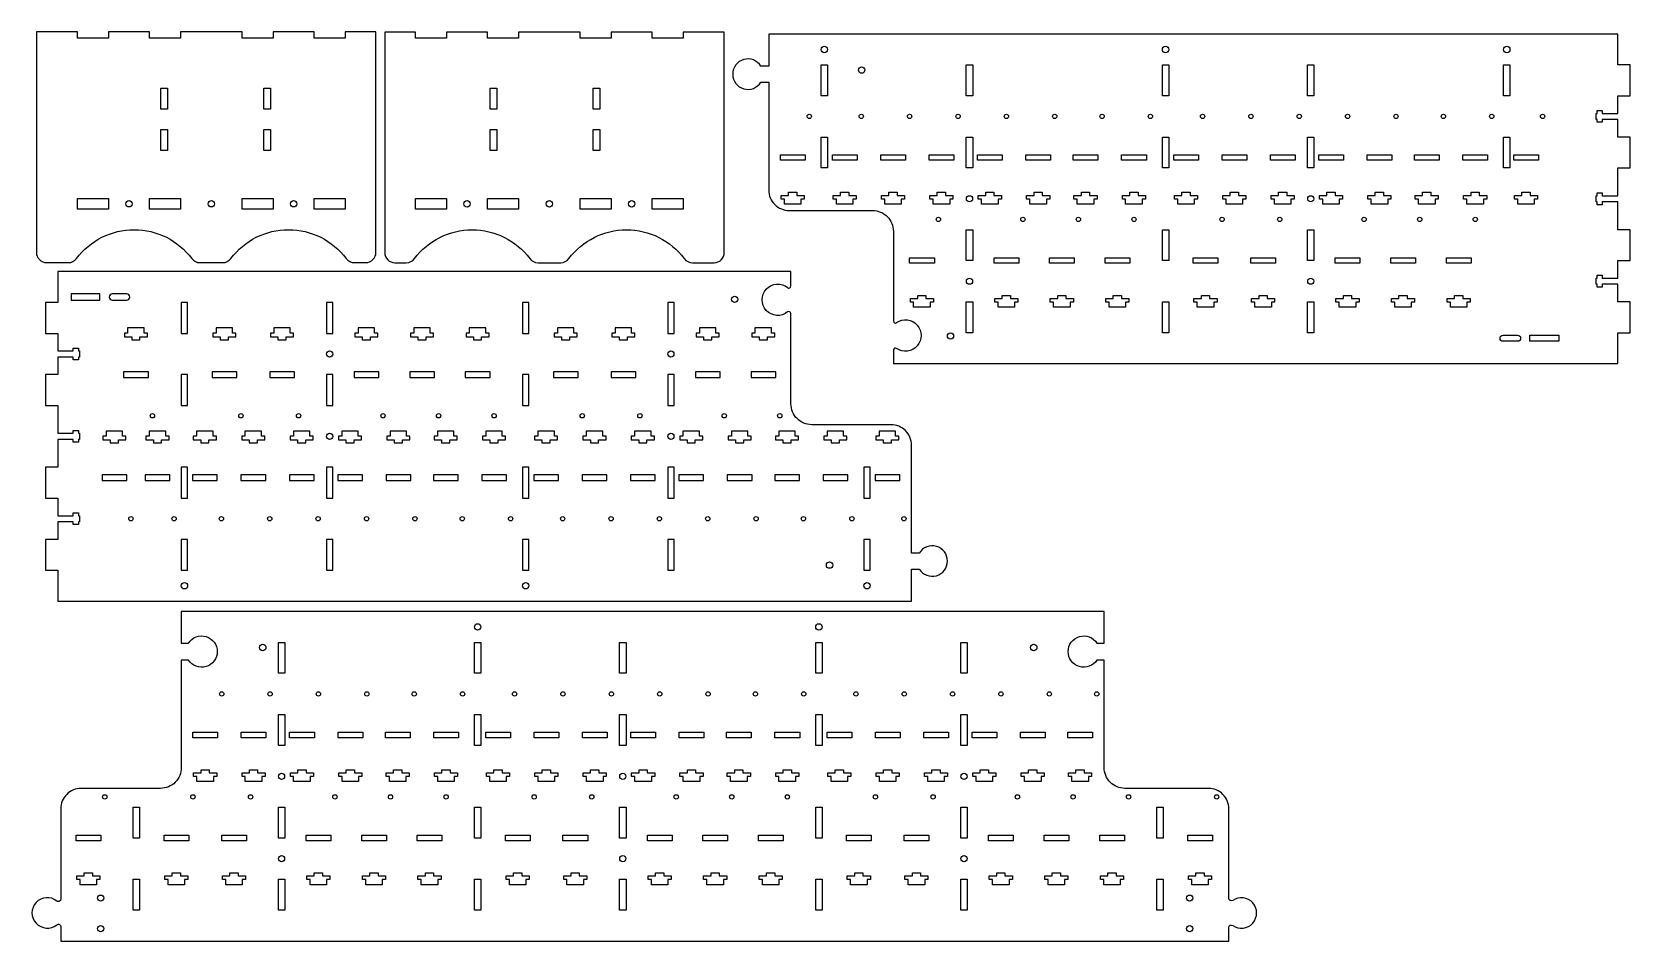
# Model space of a CAD drawing. Header units: millimetres. Extents: x 2 to 778, y 5 to 446.
import ezdxf

# ---------------------------------------------------------------- set-up
doc = ezdxf.new("R2010")
doc.units = ezdxf.units.MM
doc.layers.get('0').update_dxf_attribs({"linetype": 'CONTINUOUS'})

msp = doc.modelspace()

# ---------------------------------------------------------------- linework, layer by layer
for points in [[(59.15, 446.36), (39.15, 446.36), (39.15, 443.36), (24.15, 443.36), (24.15, 446.36), (4.15, 446.36), (4.15, 339.36, 0.414214), (9.15, 334.36), (19.65, 334.36, 0.236068), (23.65, 336.36, -0.5), (79.65, 336.36, 0.236068), (83.65, 334.36), (94.65, 334.36, 0.236068), (98.65, 336.36, -0.5), (154.65, 336.36, 0.236068), (158.65, 334.36), (164.15, 334.36, 0.414214), (169.15, 339.36), (169.15, 446.36), (154.15, 446.36), (154.15, 443.36), (139.15, 443.36), (139.15, 446.36), (119.15, 446.36), (119.15, 443.36), (104.15, 443.36), (104.15, 446.36), (74.15, 446.36), (74.15, 443.36), (59.15, 443.36)], [(303.38, 446.32), (283.38, 446.32), (283.38, 443.32), (268.38, 443.32), (268.38, 446.32), (238.38, 446.32), (238.38, 443.32), (223.38, 443.32), (223.38, 446.32), (203.38, 446.32), (203.38, 443.32), (188.38, 443.32), (188.38, 446.32), (173.38, 446.32), (173.38, 339.32, 0.414214), (178.38, 334.32), (183.88, 334.32, 0.236068), (187.88, 336.32, -0.5), (243.88, 336.32, 0.236068), (247.88, 334.32), (258.88, 334.32, 0.236068), (262.88, 336.32, -0.5), (318.88, 336.32, 0.236068), (322.88, 334.32), (333.38, 334.32, 0.414214), (338.38, 339.32), (338.38, 446.32), (318.38, 446.32), (318.38, 443.32), (303.38, 443.32)], [(359.98, 429.78), (356.17, 429.78, 3.509969), (356.17, 421.98), (359.98, 421.98), (359.98, 369.57, 0.414214), (369.88, 359.67), (410.43, 359.67, -0.414214), (420.53, 349.57), (420.53, 306.05, 0.605228), (422.1, 305.23, -1.910147), (422.1, 292.74, 0.605228), (420.53, 291.92), (420.53, 285.36), (772.43, 285.36), (772.43, 300.36), (778.43, 300.36), (778.43, 315.36), (772.43, 315.36), (772.43, 323.86), (764.93, 323.86), (764.93, 322.51), (762.43, 322.51), (762.43, 323.86), (761.93, 323.86), (761.93, 325.36), (761.93, 326.86), (762.43, 326.86), (762.43, 328.21), (764.93, 328.21), (764.93, 326.86), (772.43, 326.86), (772.43, 335.36), (778.43, 335.36), (778.43, 350.36), (772.43, 350.36), (772.43, 363.86), (764.93, 363.86), (764.93, 362.51), (762.43, 362.51), (762.43, 363.86), (761.93, 363.86), (761.93, 365.36), (761.93, 366.86), (762.43, 366.86), (762.43, 368.21), (764.93, 368.21), (764.93, 366.86), (772.43, 366.86), (772.43, 380.36), (778.43, 380.36), (778.43, 395.36), (772.43, 395.36), (772.43, 403.86), (764.93, 403.86), (764.93, 402.51), (762.43, 402.51), (762.43, 403.86), (761.93, 403.86), (761.93, 405.36), (761.93, 406.86), (762.43, 406.86), (762.43, 408.21), (764.93, 408.21), (764.93, 406.86), (772.43, 406.86), (772.43, 415.36), (778.43, 415.36), (778.43, 430.36), (772.43, 430.36), (772.43, 445.36), (359.98, 445.36)], [(370.75, 323.03), (370.75, 330), (14.55, 330), (14.55, 315), (8.55, 315), (8.55, 300), (14.55, 300), (14.55, 291.5), (22.05, 291.5), (22.05, 292.85), (24.55, 292.85), (24.55, 291.5), (25.05, 291.5), (25.05, 290), (25.05, 288.5), (24.55, 288.5), (24.55, 287.15), (22.05, 287.15), (22.05, 288.5), (14.55, 288.5), (14.55, 280), (8.55, 280), (8.55, 265), (14.55, 265), (14.55, 251.5), (22.05, 251.5), (22.05, 252.85), (24.55, 252.85), (24.55, 251.5), (25.05, 251.5), (25.05, 250), (25.05, 248.5), (24.55, 248.5), (24.55, 247.15), (22.05, 247.15), (22.05, 248.5), (14.55, 248.5), (14.55, 235), (8.55, 235), (8.55, 220), (14.55, 220), (14.55, 211.5), (22.05, 211.5), (22.05, 212.85), (24.55, 212.85), (24.55, 211.5), (25.05, 211.5), (25.05, 210), (25.05, 208.5), (24.55, 208.5), (24.55, 207.15), (22.05, 207.15), (22.05, 208.5), (14.55, 208.5), (14.55, 200), (8.55, 200), (8.55, 185), (14.55, 185), (14.55, 170), (429.3, 170), (429.3, 185.58), (433.11, 185.58, 3.509969), (433.11, 193.38), (429.3, 193.38), (429.3, 245.79, 0.414214), (419.4, 255.69), (380.85, 255.69, -0.414214), (370.75, 265.79), (370.75, 309.64, 0.630318), (369.12, 310.42, -2.09165), (369.12, 322.25, 0.630318)], [(41.05, 316.17), (48.05, 316.17, 1), (48.05, 319.17), (41.05, 319.17, 1)], [(723.77, 296.19), (716.77, 296.19, -1), (716.77, 299.19), (723.77, 299.19, -1)], [(74.55, 149.62), (78.05, 149.62, -3.414444), (78.05, 141.42), (74.55, 141.42), (74.55, 89.21, -0.414214), (64.45, 79.11), (25.9, 79.11, 0.414214), (16, 69.21), (16, 25.36, -0.630318), (14.05, 24.42, 2.09165), (14.05, 12.91, -0.630318), (16, 11.97), (16, 5), (583.5, 5), (583.5, 11.56, -0.605228), (585.38, 12.54, 1.910147), (585.38, 24.71, -0.605229), (583.5, 25.69), (583.5, 69.21, 0.414214), (573.6, 79.11), (533.05, 79.11, -0.414214), (522.95, 89.21), (522.95, 141.42), (519.45, 141.42, -3.414444), (519.45, 149.62), (522.95, 149.62), (522.95, 165), (74.55, 165)]]:
    msp.add_lwpolyline(points, format="xyb", close=True)
for points in [[(388.51, 430.36), (388.51, 415.36), (385.41, 415.36), (385.41, 430.36)], [(459.06, 415.36), (455.96, 415.36), (455.96, 430.36), (459.06, 430.36)], [(554.31, 430.36), (554.31, 415.36), (551.21, 415.36), (551.21, 430.36)], [(624.86, 415.36), (621.76, 415.36), (621.76, 430.36), (624.86, 430.36)], [(720.11, 430.36), (720.11, 415.36), (717.01, 415.36), (717.01, 430.36)], [(67.85, 408.84), (64.65, 408.84), (64.65, 419.04), (67.85, 419.04)], [(117.85, 408.84), (114.65, 408.84), (114.65, 419.04), (117.85, 419.04)], [(227.88, 408.81), (224.68, 408.81), (224.68, 419.01), (227.88, 419.01)], [(277.88, 408.81), (274.68, 408.81), (274.68, 419.01), (277.88, 419.01)], [(64.65, 399.04), (67.85, 399.04), (67.85, 388.84), (64.65, 388.84)], [(117.85, 388.84), (114.65, 388.84), (114.65, 399.04), (117.85, 399.04)], [(227.88, 388.81), (224.68, 388.81), (224.68, 399.01), (227.88, 399.01)], [(274.68, 399.01), (277.88, 399.01), (277.88, 388.81), (274.68, 388.81)], [(385.41, 395.36), (388.51, 395.36), (388.51, 380.36), (385.41, 380.36)], [(455.96, 380.36), (455.96, 395.36), (459.06, 395.36), (459.06, 380.36)], [(551.21, 395.36), (554.31, 395.36), (554.31, 380.36), (551.21, 380.36)], [(621.76, 380.36), (621.76, 395.36), (624.86, 395.36), (624.86, 380.36)], [(717.01, 395.36), (720.11, 395.36), (720.11, 380.36), (717.01, 380.36)], [(365.63, 384.06), (365.63, 386.76), (377.63, 386.76), (377.63, 384.06)], [(402.93, 384.06), (390.93, 384.06), (390.93, 386.76), (402.93, 386.76)], [(426.43, 386.76), (426.43, 384.06), (414.43, 384.06), (414.43, 386.76)], [(449.93, 384.06), (437.93, 384.06), (437.93, 386.76), (449.93, 386.76)], [(473.43, 384.06), (461.43, 384.06), (461.43, 386.76), (473.43, 386.76)], [(484.93, 386.76), (496.93, 386.76), (496.93, 384.06), (484.93, 384.06)], [(519.93, 384.06), (507.93, 384.06), (507.93, 386.76), (519.93, 386.76)], [(531.43, 384.06), (531.43, 386.76), (543.43, 386.76), (543.43, 384.06)], [(568.73, 384.06), (556.73, 384.06), (556.73, 386.76), (568.73, 386.76)], [(592.23, 386.76), (592.23, 384.06), (580.23, 384.06), (580.23, 386.76)], [(615.73, 384.06), (603.73, 384.06), (603.73, 386.76), (615.73, 386.76)], [(639.23, 384.06), (627.23, 384.06), (627.23, 386.76), (639.23, 386.76)], [(650.73, 386.76), (662.73, 386.76), (662.73, 384.06), (650.73, 384.06)], [(685.73, 384.06), (673.73, 384.06), (673.73, 386.76), (685.73, 386.76)], [(697.23, 384.06), (697.23, 386.76), (709.23, 386.76), (709.23, 384.06)], [(733.93, 384.06), (721.93, 384.06), (721.93, 386.76), (733.93, 386.76)], [(39.15, 365.56), (39.15, 360.36), (24.15, 360.36), (24.15, 365.56)], [(74.15, 365.56), (74.15, 360.36), (59.15, 360.36), (59.15, 365.56)], [(119.15, 365.56), (119.15, 360.36), (104.15, 360.36), (104.15, 365.56)], [(139.15, 360.36), (139.15, 365.56), (154.15, 365.56), (154.15, 360.36)], [(203.38, 365.52), (203.38, 360.32), (188.38, 360.32), (188.38, 365.52)], [(223.38, 360.32), (223.38, 365.52), (238.38, 365.52), (238.38, 360.32)], [(268.38, 360.32), (268.38, 365.52), (283.38, 365.52), (283.38, 360.32)], [(303.38, 360.32), (303.38, 365.52), (318.38, 365.52), (318.38, 360.32)], [(375.58, 362.74), (367.58, 362.74), (367.58, 365.24), (365.98, 365.24), (365.98, 367.04), (369.58, 367.04), (369.58, 368.54), (373.58, 368.54), (373.58, 367.04), (377.18, 367.04), (377.18, 365.24), (375.58, 365.24)], [(392.88, 362.74), (392.88, 365.24), (391.28, 365.24), (391.28, 367.04), (394.88, 367.04), (394.88, 368.54), (398.88, 368.54), (398.88, 367.04), (402.48, 367.04), (402.48, 365.24), (400.88, 365.24), (400.88, 362.74)], [(416.38, 362.74), (416.38, 365.24), (414.78, 365.24), (414.78, 367.04), (418.38, 367.04), (418.38, 368.54), (422.38, 368.54), (422.38, 367.04), (425.98, 367.04), (425.98, 365.24), (424.38, 365.24), (424.38, 362.74)], [(447.88, 362.74), (439.88, 362.74), (439.88, 365.24), (438.28, 365.24), (438.28, 367.04), (441.88, 367.04), (441.88, 368.54), (445.88, 368.54), (445.88, 367.04), (449.48, 367.04), (449.48, 365.24), (447.88, 365.24)], [(463.38, 362.74), (463.38, 365.24), (461.78, 365.24), (461.78, 367.04), (465.38, 367.04), (465.38, 368.54), (469.38, 368.54), (469.38, 367.04), (472.98, 367.04), (472.98, 365.24), (471.38, 365.24), (471.38, 362.74)], [(486.88, 362.74), (486.88, 365.24), (485.28, 365.24), (485.28, 367.04), (488.88, 367.04), (488.88, 368.54), (492.88, 368.54), (492.88, 367.04), (496.48, 367.04), (496.48, 365.24), (494.88, 365.24), (494.88, 362.74)], [(508.28, 365.24), (508.28, 367.04), (511.88, 367.04), (511.88, 368.54), (515.88, 368.54), (515.88, 367.04), (519.48, 367.04), (519.48, 365.24), (517.88, 365.24), (517.88, 362.74), (509.88, 362.74), (509.88, 365.24)], [(541.38, 362.74), (533.38, 362.74), (533.38, 365.24), (531.78, 365.24), (531.78, 367.04), (535.38, 367.04), (535.38, 368.54), (539.38, 368.54), (539.38, 367.04), (542.98, 367.04), (542.98, 365.24), (541.38, 365.24)], [(558.68, 362.74), (558.68, 365.24), (557.08, 365.24), (557.08, 367.04), (560.68, 367.04), (560.68, 368.54), (564.68, 368.54), (564.68, 367.04), (568.28, 367.04), (568.28, 365.24), (566.68, 365.24), (566.68, 362.74)], [(582.18, 362.74), (582.18, 365.24), (580.58, 365.24), (580.58, 367.04), (584.18, 367.04), (584.18, 368.54), (588.18, 368.54), (588.18, 367.04), (591.78, 367.04), (591.78, 365.24), (590.18, 365.24), (590.18, 362.74)], [(613.68, 362.74), (605.68, 362.74), (605.68, 365.24), (604.08, 365.24), (604.08, 367.04), (607.68, 367.04), (607.68, 368.54), (611.68, 368.54), (611.68, 367.04), (615.28, 367.04), (615.28, 365.24), (613.68, 365.24)], [(629.18, 362.74), (629.18, 365.24), (627.58, 365.24), (627.58, 367.04), (631.18, 367.04), (631.18, 368.54), (635.18, 368.54), (635.18, 367.04), (638.78, 367.04), (638.78, 365.24), (637.18, 365.24), (637.18, 362.74)], [(652.68, 362.74), (652.68, 365.24), (651.08, 365.24), (651.08, 367.04), (654.68, 367.04), (654.68, 368.54), (658.68, 368.54), (658.68, 367.04), (662.28, 367.04), (662.28, 365.24), (660.68, 365.24), (660.68, 362.74)], [(674.08, 365.24), (674.08, 367.04), (677.68, 367.04), (677.68, 368.54), (681.68, 368.54), (681.68, 367.04), (685.28, 367.04), (685.28, 365.24), (683.68, 365.24), (683.68, 362.74), (675.68, 362.74), (675.68, 365.24)], [(707.18, 362.74), (699.18, 362.74), (699.18, 365.24), (697.58, 365.24), (697.58, 367.04), (701.18, 367.04), (701.18, 368.54), (705.18, 368.54), (705.18, 367.04), (708.78, 367.04), (708.78, 365.24), (707.18, 365.24)], [(731.88, 362.74), (723.88, 362.74), (723.88, 365.24), (722.28, 365.24), (722.28, 367.04), (725.88, 367.04), (725.88, 368.54), (729.88, 368.54), (729.88, 367.04), (733.48, 367.04), (733.48, 365.24), (731.88, 365.24)], [(459.06, 335.36), (455.96, 335.36), (455.96, 350.36), (459.06, 350.36)], [(551.21, 350.36), (554.31, 350.36), (554.31, 335.36), (551.21, 335.36)], [(624.86, 335.36), (621.76, 335.36), (621.76, 350.36), (624.86, 350.36)], [(428.43, 336.76), (440.43, 336.76), (440.43, 334.06), (428.43, 334.06)], [(481.43, 336.76), (481.43, 334.06), (469.43, 334.06), (469.43, 336.76)], [(496.43, 334.06), (496.43, 336.76), (508.43, 336.76), (508.43, 334.06)], [(535.43, 334.06), (523.43, 334.06), (523.43, 336.76), (535.43, 336.76)], [(566.23, 336.76), (578.23, 336.76), (578.23, 334.06), (566.23, 334.06)], [(594.23, 336.76), (606.23, 336.76), (606.23, 334.06), (594.23, 334.06)], [(647.23, 336.76), (647.23, 334.06), (635.23, 334.06), (635.23, 336.76)], [(662.23, 334.06), (662.23, 336.76), (674.23, 336.76), (674.23, 334.06)], [(701.23, 334.06), (689.23, 334.06), (689.23, 336.76), (701.23, 336.76)], [(21.05, 316.17), (35.05, 316.17), (35.05, 319.17), (21.05, 319.17)], [(438.37, 312.69), (430.37, 312.69), (430.37, 315.19), (428.77, 315.19), (428.77, 316.99), (432.37, 316.99), (432.37, 318.49), (436.37, 318.49), (436.37, 316.99), (439.97, 316.99), (439.97, 315.19), (438.37, 315.19)], [(479.37, 315.19), (479.37, 312.69), (471.37, 312.69), (471.37, 315.19), (469.77, 315.19), (469.77, 316.99), (473.37, 316.99), (473.37, 318.49), (477.37, 318.49), (477.37, 316.99), (480.97, 316.99), (480.97, 315.19)], [(506.37, 312.69), (498.37, 312.69), (498.37, 315.19), (496.77, 315.19), (496.77, 316.99), (500.37, 316.99), (500.37, 318.49), (504.37, 318.49), (504.37, 316.99), (507.97, 316.99), (507.97, 315.19), (506.37, 315.19)], [(523.77, 315.19), (523.77, 316.99), (527.37, 316.99), (527.37, 318.49), (531.37, 318.49), (531.37, 316.99), (534.97, 316.99), (534.97, 315.19), (533.37, 315.19), (533.37, 312.69), (525.37, 312.69), (525.37, 315.19)], [(574.17, 318.49), (574.17, 316.99), (577.77, 316.99), (577.77, 315.19), (576.17, 315.19), (576.17, 312.69), (568.17, 312.69), (568.17, 315.19), (566.57, 315.19), (566.57, 316.99), (570.17, 316.99), (570.17, 318.49)], [(604.17, 312.69), (596.17, 312.69), (596.17, 315.19), (594.57, 315.19), (594.57, 316.99), (598.17, 316.99), (598.17, 318.49), (602.17, 318.49), (602.17, 316.99), (605.77, 316.99), (605.77, 315.19), (604.17, 315.19)], [(645.17, 315.19), (645.17, 312.69), (637.17, 312.69), (637.17, 315.19), (635.57, 315.19), (635.57, 316.99), (639.17, 316.99), (639.17, 318.49), (643.17, 318.49), (643.17, 316.99), (646.77, 316.99), (646.77, 315.19)], [(672.17, 312.69), (664.17, 312.69), (664.17, 315.19), (662.57, 315.19), (662.57, 316.99), (666.17, 316.99), (666.17, 318.49), (670.17, 318.49), (670.17, 316.99), (673.77, 316.99), (673.77, 315.19), (672.17, 315.19)], [(689.57, 315.19), (689.57, 316.99), (693.17, 316.99), (693.17, 318.49), (697.17, 318.49), (697.17, 316.99), (700.77, 316.99), (700.77, 315.19), (699.17, 315.19), (699.17, 312.69), (691.17, 312.69), (691.17, 315.19)], [(74.53, 300), (77.63, 300), (77.63, 315), (74.53, 315)], [(145.08, 300), (148.18, 300), (148.18, 315), (145.08, 315)], [(240.33, 300), (243.43, 300), (243.43, 315), (240.33, 315)], [(313.98, 300), (313.98, 315), (310.88, 315), (310.88, 300)], [(459.06, 315.36), (459.06, 300.36), (455.96, 300.36), (455.96, 315.36)], [(551.21, 315.36), (554.31, 315.36), (554.31, 300.36), (551.21, 300.36)], [(624.86, 315.36), (624.86, 300.36), (621.76, 300.36), (621.76, 315.36)], [(46.89, 300.17), (46.89, 298.37), (50.49, 298.37), (50.49, 296.87), (54.49, 296.87), (54.49, 298.37), (58.09, 298.37), (58.09, 300.17), (56.49, 300.17), (56.49, 302.67), (48.49, 302.67), (48.49, 300.17)], [(99.49, 302.67), (91.49, 302.67), (91.49, 300.17), (89.89, 300.17), (89.89, 298.37), (93.49, 298.37), (93.49, 296.87), (97.49, 296.87), (97.49, 298.37), (101.09, 298.37), (101.09, 300.17), (99.49, 300.17)], [(117.89, 300.17), (117.89, 298.37), (121.49, 298.37), (121.49, 296.87), (125.49, 296.87), (125.49, 298.37), (129.09, 298.37), (129.09, 300.17), (127.49, 300.17), (127.49, 302.67), (119.49, 302.67), (119.49, 300.17)], [(168.49, 302.67), (160.49, 302.67), (160.49, 300.17), (158.89, 300.17), (158.89, 298.37), (162.49, 298.37), (162.49, 296.87), (166.49, 296.87), (166.49, 298.37), (170.09, 298.37), (170.09, 300.17), (168.49, 300.17)], [(195.49, 302.67), (187.49, 302.67), (187.49, 300.17), (185.89, 300.17), (185.89, 298.37), (189.49, 298.37), (189.49, 296.87), (193.49, 296.87), (193.49, 298.37), (197.09, 298.37), (197.09, 300.17), (195.49, 300.17)], [(222.49, 302.67), (214.49, 302.67), (214.49, 300.17), (212.89, 300.17), (212.89, 298.37), (216.49, 298.37), (216.49, 296.87), (220.49, 296.87), (220.49, 298.37), (224.09, 298.37), (224.09, 300.17), (222.49, 300.17)], [(263.29, 296.87), (263.29, 298.37), (266.89, 298.37), (266.89, 300.17), (265.29, 300.17), (265.29, 302.67), (257.29, 302.67), (257.29, 300.17), (255.69, 300.17), (255.69, 298.37), (259.29, 298.37), (259.29, 296.87)], [(293.29, 302.67), (285.29, 302.67), (285.29, 300.17), (283.69, 300.17), (283.69, 298.37), (287.29, 298.37), (287.29, 296.87), (291.29, 296.87), (291.29, 298.37), (294.89, 298.37), (294.89, 300.17), (293.29, 300.17)], [(334.29, 300.17), (334.29, 302.67), (326.29, 302.67), (326.29, 300.17), (324.69, 300.17), (324.69, 298.37), (328.29, 298.37), (328.29, 296.87), (332.29, 296.87), (332.29, 298.37), (335.89, 298.37), (335.89, 300.17)], [(361.29, 302.67), (353.29, 302.67), (353.29, 300.17), (351.69, 300.17), (351.69, 298.37), (355.29, 298.37), (355.29, 296.87), (359.29, 296.87), (359.29, 298.37), (362.89, 298.37), (362.89, 300.17), (361.29, 300.17)], [(729.77, 296.19), (729.77, 299.19), (743.77, 299.19), (743.77, 296.19)], [(46.55, 278.6), (58.55, 278.6), (58.55, 281.3), (46.55, 281.3)], [(74.53, 265), (77.63, 265), (77.63, 280), (74.53, 280)], [(101.55, 278.6), (101.55, 281.3), (89.55, 281.3), (89.55, 278.6)], [(117.55, 278.6), (129.55, 278.6), (129.55, 281.3), (117.55, 281.3)], [(148.18, 265), (148.18, 280), (145.08, 280), (145.08, 265)], [(158.55, 278.6), (170.55, 278.6), (170.55, 281.3), (158.55, 281.3)], [(185.55, 278.6), (197.55, 278.6), (197.55, 281.3), (185.55, 281.3)], [(212.55, 278.6), (224.55, 278.6), (224.55, 281.3), (212.55, 281.3)], [(240.33, 265), (243.43, 265), (243.43, 280), (240.33, 280)], [(255.35, 278.6), (267.35, 278.6), (267.35, 281.3), (255.35, 281.3)], [(283.35, 278.6), (295.35, 278.6), (295.35, 281.3), (283.35, 281.3)], [(313.98, 280), (310.88, 280), (310.88, 265), (313.98, 265)], [(336.35, 278.6), (336.35, 281.3), (324.35, 281.3), (324.35, 278.6)], [(351.35, 281.3), (351.35, 278.6), (363.35, 278.6), (363.35, 281.3)], [(36.4, 250.12), (36.4, 248.32), (40, 248.32), (40, 246.82), (44, 246.82), (44, 248.32), (47.6, 248.32), (47.6, 250.12), (46, 250.12), (46, 252.62), (38, 252.62), (38, 250.12)], [(57.4, 250.12), (57.4, 248.32), (61, 248.32), (61, 246.82), (65, 246.82), (65, 248.32), (68.6, 248.32), (68.6, 250.12), (67, 250.12), (67, 252.62), (59, 252.62), (59, 250.12)], [(80.4, 250.12), (80.4, 248.32), (84, 248.32), (84, 246.82), (88, 246.82), (88, 248.32), (91.6, 248.32), (91.6, 250.12), (90, 250.12), (90, 252.62), (82, 252.62), (82, 250.12)], [(103.9, 248.32), (107.5, 248.32), (107.5, 246.82), (111.5, 246.82), (111.5, 248.32), (115.1, 248.32), (115.1, 250.12), (113.5, 250.12), (113.5, 252.62), (105.5, 252.62), (105.5, 250.12), (103.9, 250.12)], [(127.4, 248.32), (131, 248.32), (131, 246.82), (135, 246.82), (135, 248.32), (138.6, 248.32), (138.6, 250.12), (137, 250.12), (137, 252.62), (129, 252.62), (129, 250.12), (127.4, 250.12)], [(150.9, 248.32), (154.5, 248.32), (154.5, 246.82), (158.5, 246.82), (158.5, 248.32), (162.1, 248.32), (162.1, 250.12), (160.5, 250.12), (160.5, 252.62), (152.5, 252.62), (152.5, 250.12), (150.9, 250.12)], [(174.4, 248.32), (178, 248.32), (178, 246.82), (182, 246.82), (182, 248.32), (185.6, 248.32), (185.6, 250.12), (184, 250.12), (184, 252.62), (176, 252.62), (176, 250.12), (174.4, 250.12)], [(207, 252.62), (199, 252.62), (199, 250.12), (197.4, 250.12), (197.4, 248.32), (201, 248.32), (201, 246.82), (205, 246.82), (205, 248.32), (208.6, 248.32), (208.6, 250.12), (207, 250.12)], [(230.5, 252.62), (222.5, 252.62), (222.5, 250.12), (220.9, 250.12), (220.9, 248.32), (224.5, 248.32), (224.5, 246.82), (228.5, 246.82), (228.5, 248.32), (232.1, 248.32), (232.1, 250.12), (230.5, 250.12)], [(247.8, 252.62), (247.8, 250.12), (246.2, 250.12), (246.2, 248.32), (249.8, 248.32), (249.8, 246.82), (253.8, 246.82), (253.8, 248.32), (257.4, 248.32), (257.4, 250.12), (255.8, 250.12), (255.8, 252.62)], [(271.3, 252.62), (271.3, 250.12), (269.7, 250.12), (269.7, 248.32), (273.3, 248.32), (273.3, 246.82), (277.3, 246.82), (277.3, 248.32), (280.9, 248.32), (280.9, 250.12), (279.3, 250.12), (279.3, 252.62)], [(302.8, 252.62), (294.8, 252.62), (294.8, 250.12), (293.2, 250.12), (293.2, 248.32), (296.8, 248.32), (296.8, 246.82), (300.8, 246.82), (300.8, 248.32), (304.4, 248.32), (304.4, 250.12), (302.8, 250.12)], [(318.3, 252.62), (318.3, 250.12), (316.7, 250.12), (316.7, 248.32), (320.3, 248.32), (320.3, 246.82), (324.3, 246.82), (324.3, 248.32), (327.9, 248.32), (327.9, 250.12), (326.3, 250.12), (326.3, 252.62)], [(341.8, 252.62), (341.8, 250.12), (340.2, 250.12), (340.2, 248.32), (343.8, 248.32), (343.8, 246.82), (347.8, 246.82), (347.8, 248.32), (351.4, 248.32), (351.4, 250.12), (349.8, 250.12), (349.8, 252.62)], [(363.2, 250.12), (363.2, 248.32), (366.8, 248.32), (366.8, 246.82), (370.8, 246.82), (370.8, 248.32), (374.4, 248.32), (374.4, 250.12), (372.8, 250.12), (372.8, 252.62), (364.8, 252.62), (364.8, 250.12)], [(396.3, 252.62), (388.3, 252.62), (388.3, 250.12), (386.7, 250.12), (386.7, 248.32), (390.3, 248.32), (390.3, 246.82), (394.3, 246.82), (394.3, 248.32), (397.9, 248.32), (397.9, 250.12), (396.3, 250.12)], [(413.6, 252.62), (413.6, 250.12), (412, 250.12), (412, 248.32), (415.6, 248.32), (415.6, 246.82), (419.6, 246.82), (419.6, 248.32), (423.2, 248.32), (423.2, 250.12), (421.6, 250.12), (421.6, 252.62)], [(77.63, 235), (74.53, 235), (74.53, 220), (77.63, 220)], [(145.08, 220), (148.18, 220), (148.18, 235), (145.08, 235)], [(240.33, 220), (243.43, 220), (243.43, 235), (240.33, 235)], [(310.88, 235), (310.88, 220), (313.98, 220), (313.98, 235)], [(406.13, 220), (409.23, 220), (409.23, 235), (406.13, 235)], [(36.05, 228.6), (48.05, 228.6), (48.05, 231.3), (36.05, 231.3)], [(57.05, 231.3), (57.05, 228.6), (69.05, 228.6), (69.05, 231.3)], [(80.05, 231.3), (80.05, 228.6), (92.05, 228.6), (92.05, 231.3)], [(103.55, 228.6), (115.55, 228.6), (115.55, 231.3), (103.55, 231.3)], [(127.05, 228.6), (139.05, 228.6), (139.05, 231.3), (127.05, 231.3)], [(150.55, 231.3), (150.55, 228.6), (162.55, 228.6), (162.55, 231.3)], [(186.05, 228.6), (186.05, 231.3), (174.05, 231.3), (174.05, 228.6)], [(209.05, 228.6), (209.05, 231.3), (197.05, 231.3), (197.05, 228.6)], [(232.55, 228.6), (232.55, 231.3), (220.55, 231.3), (220.55, 228.6)], [(257.85, 231.3), (245.85, 231.3), (245.85, 228.6), (257.85, 228.6)], [(281.35, 228.6), (281.35, 231.3), (269.35, 231.3), (269.35, 228.6)], [(304.85, 231.3), (292.85, 231.3), (292.85, 228.6), (304.85, 228.6)], [(328.35, 231.3), (316.35, 231.3), (316.35, 228.6), (328.35, 228.6)], [(339.85, 228.6), (351.85, 228.6), (351.85, 231.3), (339.85, 231.3)], [(374.85, 231.3), (362.85, 231.3), (362.85, 228.6), (374.85, 228.6)], [(386.35, 231.3), (386.35, 228.6), (398.35, 228.6), (398.35, 231.3)], [(423.65, 231.3), (411.65, 231.3), (411.65, 228.6), (423.65, 228.6)], [(74.53, 200), (74.53, 185), (77.63, 185), (77.63, 200)], [(148.18, 200), (145.08, 200), (145.08, 185), (148.18, 185)], [(243.43, 185), (243.43, 200), (240.33, 200), (240.33, 185)], [(313.98, 200), (310.88, 200), (310.88, 185), (313.98, 185)], [(409.23, 185), (409.23, 200), (406.13, 200), (406.13, 185)], [(124.82, 135), (121.72, 135), (121.72, 150), (124.82, 150)], [(220.07, 150), (220.07, 135), (216.97, 135), (216.97, 150)], [(290.62, 135), (287.52, 135), (287.52, 150), (290.62, 150)], [(385.87, 150), (385.87, 135), (382.77, 135), (382.77, 150)], [(456.42, 135), (453.32, 135), (453.32, 150), (456.42, 150)], [(121.72, 100), (121.72, 115), (124.82, 115), (124.82, 100)], [(216.97, 115), (220.07, 115), (220.07, 100), (216.97, 100)], [(287.52, 100), (287.52, 115), (290.62, 115), (290.62, 100)], [(382.77, 115), (385.87, 115), (385.87, 100), (382.77, 100)], [(453.32, 100), (453.32, 115), (456.42, 115), (456.42, 100)], [(92.2, 106.4), (92.2, 103.7), (80.2, 103.7), (80.2, 106.4)], [(115.7, 103.7), (103.7, 103.7), (103.7, 106.4), (115.7, 106.4)], [(139.2, 103.7), (127.2, 103.7), (127.2, 106.4), (139.2, 106.4)], [(150.7, 106.4), (162.7, 106.4), (162.7, 103.7), (150.7, 103.7)], [(185.7, 103.7), (173.7, 103.7), (173.7, 106.4), (185.7, 106.4)], [(197.2, 103.7), (197.2, 106.4), (209.2, 106.4), (209.2, 103.7)], [(234.5, 103.7), (222.5, 103.7), (222.5, 106.4), (234.5, 106.4)], [(258, 106.4), (258, 103.7), (246, 103.7), (246, 106.4)], [(281.5, 103.7), (269.5, 103.7), (269.5, 106.4), (281.5, 106.4)], [(305, 103.7), (293, 103.7), (293, 106.4), (305, 106.4)], [(316.5, 106.4), (328.5, 106.4), (328.5, 103.7), (316.5, 103.7)], [(351.5, 103.7), (339.5, 103.7), (339.5, 106.4), (351.5, 106.4)], [(363, 103.7), (363, 106.4), (375, 106.4), (375, 103.7)], [(400.3, 103.7), (388.3, 103.7), (388.3, 106.4), (400.3, 106.4)], [(423.8, 106.4), (423.8, 103.7), (411.8, 103.7), (411.8, 106.4)], [(447.3, 103.7), (435.3, 103.7), (435.3, 106.4), (447.3, 106.4)], [(470.8, 103.7), (458.8, 103.7), (458.8, 106.4), (470.8, 106.4)], [(482.3, 106.4), (494.3, 106.4), (494.3, 103.7), (482.3, 103.7)], [(517.3, 103.7), (505.3, 103.7), (505.3, 106.4), (517.3, 106.4)], [(82.15, 82.38), (82.15, 84.88), (80.55, 84.88), (80.55, 86.68), (84.15, 86.68), (84.15, 88.18), (88.15, 88.18), (88.15, 86.68), (91.75, 86.68), (91.75, 84.88), (90.15, 84.88), (90.15, 82.38)], [(113.65, 82.38), (105.65, 82.38), (105.65, 84.88), (104.05, 84.88), (104.05, 86.68), (107.65, 86.68), (107.65, 88.18), (111.65, 88.18), (111.65, 86.68), (115.25, 86.68), (115.25, 84.88), (113.65, 84.88)], [(129.15, 82.38), (129.15, 84.88), (127.55, 84.88), (127.55, 86.68), (131.15, 86.68), (131.15, 88.18), (135.15, 88.18), (135.15, 86.68), (138.75, 86.68), (138.75, 84.88), (137.15, 84.88), (137.15, 82.38)], [(152.65, 82.38), (152.65, 84.88), (151.05, 84.88), (151.05, 86.68), (154.65, 86.68), (154.65, 88.18), (158.65, 88.18), (158.65, 86.68), (162.25, 86.68), (162.25, 84.88), (160.65, 84.88), (160.65, 82.38)], [(174.05, 84.88), (174.05, 86.68), (177.65, 86.68), (177.65, 88.18), (181.65, 88.18), (181.65, 86.68), (185.25, 86.68), (185.25, 84.88), (183.65, 84.88), (183.65, 82.38), (175.65, 82.38), (175.65, 84.88)], [(207.15, 82.38), (199.15, 82.38), (199.15, 84.88), (197.55, 84.88), (197.55, 86.68), (201.15, 86.68), (201.15, 88.18), (205.15, 88.18), (205.15, 86.68), (208.75, 86.68), (208.75, 84.88), (207.15, 84.88)], [(224.45, 82.38), (224.45, 84.88), (222.85, 84.88), (222.85, 86.68), (226.45, 86.68), (226.45, 88.18), (230.45, 88.18), (230.45, 86.68), (234.05, 86.68), (234.05, 84.88), (232.45, 84.88), (232.45, 82.38)], [(247.95, 82.38), (247.95, 84.88), (246.35, 84.88), (246.35, 86.68), (249.95, 86.68), (249.95, 88.18), (253.95, 88.18), (253.95, 86.68), (257.55, 86.68), (257.55, 84.88), (255.95, 84.88), (255.95, 82.38)], [(279.45, 82.38), (271.45, 82.38), (271.45, 84.88), (269.85, 84.88), (269.85, 86.68), (273.45, 86.68), (273.45, 88.18), (277.45, 88.18), (277.45, 86.68), (281.05, 86.68), (281.05, 84.88), (279.45, 84.88)], [(294.95, 82.38), (294.95, 84.88), (293.35, 84.88), (293.35, 86.68), (296.95, 86.68), (296.95, 88.18), (300.95, 88.18), (300.95, 86.68), (304.55, 86.68), (304.55, 84.88), (302.95, 84.88), (302.95, 82.38)], [(318.45, 82.38), (318.45, 84.88), (316.85, 84.88), (316.85, 86.68), (320.45, 86.68), (320.45, 88.18), (324.45, 88.18), (324.45, 86.68), (328.05, 86.68), (328.05, 84.88), (326.45, 84.88), (326.45, 82.38)], [(339.85, 84.88), (339.85, 86.68), (343.45, 86.68), (343.45, 88.18), (347.45, 88.18), (347.45, 86.68), (351.05, 86.68), (351.05, 84.88), (349.45, 84.88), (349.45, 82.38), (341.45, 82.38), (341.45, 84.88)], [(372.95, 82.38), (364.95, 82.38), (364.95, 84.88), (363.35, 84.88), (363.35, 86.68), (366.95, 86.68), (366.95, 88.18), (370.95, 88.18), (370.95, 86.68), (374.55, 86.68), (374.55, 84.88), (372.95, 84.88)], [(390.25, 82.38), (390.25, 84.88), (388.65, 84.88), (388.65, 86.68), (392.25, 86.68), (392.25, 88.18), (396.25, 88.18), (396.25, 86.68), (399.85, 86.68), (399.85, 84.88), (398.25, 84.88), (398.25, 82.38)], [(413.75, 82.38), (413.75, 84.88), (412.15, 84.88), (412.15, 86.68), (415.75, 86.68), (415.75, 88.18), (419.75, 88.18), (419.75, 86.68), (423.35, 86.68), (423.35, 84.88), (421.75, 84.88), (421.75, 82.38)], [(445.25, 82.38), (437.25, 82.38), (437.25, 84.88), (435.65, 84.88), (435.65, 86.68), (439.25, 86.68), (439.25, 88.18), (443.25, 88.18), (443.25, 86.68), (446.85, 86.68), (446.85, 84.88), (445.25, 84.88)], [(460.75, 82.38), (460.75, 84.88), (459.15, 84.88), (459.15, 86.68), (462.75, 86.68), (462.75, 88.18), (466.75, 88.18), (466.75, 86.68), (470.35, 86.68), (470.35, 84.88), (468.75, 84.88), (468.75, 82.38)], [(484.25, 82.38), (484.25, 84.88), (482.65, 84.88), (482.65, 86.68), (486.25, 86.68), (486.25, 88.18), (490.25, 88.18), (490.25, 86.68), (493.85, 86.68), (493.85, 84.88), (492.25, 84.88), (492.25, 82.38)], [(505.65, 84.88), (505.65, 86.68), (509.25, 86.68), (509.25, 88.18), (513.25, 88.18), (513.25, 86.68), (516.85, 86.68), (516.85, 84.88), (515.25, 84.88), (515.25, 82.38), (507.25, 82.38), (507.25, 84.88)], [(51.17, 70), (54.27, 70), (54.27, 55), (51.17, 55)], [(124.82, 55), (121.72, 55), (121.72, 70), (124.82, 70)], [(216.97, 70), (220.07, 70), (220.07, 55), (216.97, 55)], [(290.62, 55), (287.52, 55), (287.52, 70), (290.62, 70)], [(382.77, 70), (385.87, 70), (385.87, 55), (382.77, 55)], [(456.42, 55), (453.32, 55), (453.32, 70), (456.42, 70)], [(548.57, 70), (551.67, 70), (551.67, 55), (548.57, 55)], [(35.4, 53.7), (23.4, 53.7), (23.4, 56.4), (35.4, 56.4)], [(66.2, 56.4), (78.2, 56.4), (78.2, 53.7), (66.2, 53.7)], [(94.2, 56.4), (106.2, 56.4), (106.2, 53.7), (94.2, 53.7)], [(147.2, 56.4), (147.2, 53.7), (135.2, 53.7), (135.2, 56.4)], [(162.2, 53.7), (162.2, 56.4), (174.2, 56.4), (174.2, 53.7)], [(201.2, 53.7), (189.2, 53.7), (189.2, 56.4), (201.2, 56.4)], [(232, 56.4), (244, 56.4), (244, 53.7), (232, 53.7)], [(260, 56.4), (272, 56.4), (272, 53.7), (260, 53.7)], [(313, 56.4), (313, 53.7), (301, 53.7), (301, 56.4)], [(328, 53.7), (328, 56.4), (340, 56.4), (340, 53.7)], [(367, 53.7), (355, 53.7), (355, 56.4), (367, 56.4)], [(397.8, 56.4), (409.8, 56.4), (409.8, 53.7), (397.8, 53.7)], [(425.8, 56.4), (437.8, 56.4), (437.8, 53.7), (425.8, 53.7)], [(478.8, 56.4), (478.8, 53.7), (466.8, 53.7), (466.8, 56.4)], [(493.8, 53.7), (493.8, 56.4), (505.8, 56.4), (505.8, 53.7)], [(532.8, 53.7), (520.8, 53.7), (520.8, 56.4), (532.8, 56.4)], [(563.6, 56.4), (575.6, 56.4), (575.6, 53.7), (563.6, 53.7)], [(23.74, 34.83), (23.74, 36.63), (27.34, 36.63), (27.34, 38.13), (31.34, 38.13), (31.34, 36.63), (34.94, 36.63), (34.94, 34.83), (33.34, 34.83), (33.34, 32.33), (25.34, 32.33), (25.34, 34.83)], [(51.17, 35), (54.27, 35), (54.27, 20), (51.17, 20)], [(74.14, 38.13), (74.14, 36.63), (77.74, 36.63), (77.74, 34.83), (76.14, 34.83), (76.14, 32.33), (68.14, 32.33), (68.14, 34.83), (66.54, 34.83), (66.54, 36.63), (70.14, 36.63), (70.14, 38.13)], [(104.14, 32.33), (96.14, 32.33), (96.14, 34.83), (94.54, 34.83), (94.54, 36.63), (98.14, 36.63), (98.14, 38.13), (102.14, 38.13), (102.14, 36.63), (105.74, 36.63), (105.74, 34.83), (104.14, 34.83)], [(124.82, 35), (124.82, 20), (121.72, 20), (121.72, 35)], [(145.14, 34.83), (145.14, 32.33), (137.14, 32.33), (137.14, 34.83), (135.54, 34.83), (135.54, 36.63), (139.14, 36.63), (139.14, 38.13), (143.14, 38.13), (143.14, 36.63), (146.74, 36.63), (146.74, 34.83)], [(172.14, 32.33), (164.14, 32.33), (164.14, 34.83), (162.54, 34.83), (162.54, 36.63), (166.14, 36.63), (166.14, 38.13), (170.14, 38.13), (170.14, 36.63), (173.74, 36.63), (173.74, 34.83), (172.14, 34.83)], [(189.54, 34.83), (189.54, 36.63), (193.14, 36.63), (193.14, 38.13), (197.14, 38.13), (197.14, 36.63), (200.74, 36.63), (200.74, 34.83), (199.14, 34.83), (199.14, 32.33), (191.14, 32.33), (191.14, 34.83)], [(216.97, 35), (220.07, 35), (220.07, 20), (216.97, 20)], [(239.94, 38.13), (239.94, 36.63), (243.54, 36.63), (243.54, 34.83), (241.94, 34.83), (241.94, 32.33), (233.94, 32.33), (233.94, 34.83), (232.34, 34.83), (232.34, 36.63), (235.94, 36.63), (235.94, 38.13)], [(269.94, 32.33), (261.94, 32.33), (261.94, 34.83), (260.34, 34.83), (260.34, 36.63), (263.94, 36.63), (263.94, 38.13), (267.94, 38.13), (267.94, 36.63), (271.54, 36.63), (271.54, 34.83), (269.94, 34.83)], [(290.62, 35), (290.62, 20), (287.52, 20), (287.52, 35)], [(310.94, 34.83), (310.94, 32.33), (302.94, 32.33), (302.94, 34.83), (301.34, 34.83), (301.34, 36.63), (304.94, 36.63), (304.94, 38.13), (308.94, 38.13), (308.94, 36.63), (312.54, 36.63), (312.54, 34.83)], [(337.94, 32.33), (329.94, 32.33), (329.94, 34.83), (328.34, 34.83), (328.34, 36.63), (331.94, 36.63), (331.94, 38.13), (335.94, 38.13), (335.94, 36.63), (339.54, 36.63), (339.54, 34.83), (337.94, 34.83)], [(355.34, 34.83), (355.34, 36.63), (358.94, 36.63), (358.94, 38.13), (362.94, 38.13), (362.94, 36.63), (366.54, 36.63), (366.54, 34.83), (364.94, 34.83), (364.94, 32.33), (356.94, 32.33), (356.94, 34.83)], [(382.77, 35), (385.87, 35), (385.87, 20), (382.77, 20)], [(405.74, 38.13), (405.74, 36.63), (409.34, 36.63), (409.34, 34.83), (407.74, 34.83), (407.74, 32.33), (399.74, 32.33), (399.74, 34.83), (398.14, 34.83), (398.14, 36.63), (401.74, 36.63), (401.74, 38.13)], [(435.74, 32.33), (427.74, 32.33), (427.74, 34.83), (426.14, 34.83), (426.14, 36.63), (429.74, 36.63), (429.74, 38.13), (433.74, 38.13), (433.74, 36.63), (437.34, 36.63), (437.34, 34.83), (435.74, 34.83)], [(456.42, 35), (456.42, 20), (453.32, 20), (453.32, 35)], [(476.74, 34.83), (476.74, 32.33), (468.74, 32.33), (468.74, 34.83), (467.14, 34.83), (467.14, 36.63), (470.74, 36.63), (470.74, 38.13), (474.74, 38.13), (474.74, 36.63), (478.34, 36.63), (478.34, 34.83)], [(503.74, 32.33), (495.74, 32.33), (495.74, 34.83), (494.14, 34.83), (494.14, 36.63), (497.74, 36.63), (497.74, 38.13), (501.74, 38.13), (501.74, 36.63), (505.34, 36.63), (505.34, 34.83), (503.74, 34.83)], [(521.14, 34.83), (521.14, 36.63), (524.74, 36.63), (524.74, 38.13), (528.74, 38.13), (528.74, 36.63), (532.34, 36.63), (532.34, 34.83), (530.74, 34.83), (530.74, 32.33), (522.74, 32.33), (522.74, 34.83)], [(548.57, 35), (551.67, 35), (551.67, 20), (548.57, 20)], [(571.54, 38.13), (571.54, 36.63), (575.14, 36.63), (575.14, 34.83), (573.54, 34.83), (573.54, 32.33), (565.54, 32.33), (565.54, 34.83), (563.94, 34.83), (563.94, 36.63), (567.54, 36.63), (567.54, 38.13)]]:
    msp.add_lwpolyline(points, close=True)
for centre, radius in [((386.96, 437.86), 1.55), ((552.76, 437.86), 1.55), ((718.56, 437.86), 1.55), ((405.11, 427.86), 1.55), ((379.63, 405.36), 1.05), ((404.93, 405.36), 1.05), ((428.43, 405.36), 1.05), ((451.93, 405.36), 1.05), ((475.43, 405.36), 1.05), ((498.93, 405.36), 1.05), ((521.93, 405.36), 1.05), ((545.43, 405.36), 1.05), ((570.73, 405.36), 1.05), ((594.23, 405.36), 1.05), ((617.73, 405.36), 1.05), ((641.23, 405.36), 1.05), ((664.73, 405.36), 1.05), ((687.73, 405.36), 1.05), ((711.23, 405.36), 1.05), ((735.93, 405.36), 1.05), ((457.51, 365.36), 1.5), ((623.31, 365.36), 1.5), ((49.15, 362.96), 1.55), ((89.15, 362.96), 1.55), ((129.15, 362.96), 1.55), ((213.38, 362.92), 1.55), ((253.38, 362.92), 1.55), ((293.38, 362.92), 1.55), ((442.43, 355.36), 1.05), ((483.43, 355.36), 1.05), ((510.43, 355.36), 1.05), ((537.43, 355.36), 1.05), ((580.23, 355.36), 1.05), ((608.23, 355.36), 1.05), ((649.23, 355.36), 1.05), ((676.23, 355.36), 1.05), ((703.23, 355.36), 1.05), ((457.51, 325.36), 1.5), ((623.31, 325.36), 1.5), ((343.38, 316.59), 1.5), ((448.28, 298.77), 1.5), ((146.63, 290), 1.5), ((312.43, 290), 1.5), ((60.55, 260), 1.05), ((103.55, 260), 1.05), ((131.55, 260), 1.05), ((172.55, 260), 1.05), ((199.55, 260), 1.05), ((226.55, 260), 1.05), ((269.35, 260), 1.05), ((297.35, 260), 1.05), ((338.35, 260), 1.05), ((365.35, 260), 1.05), ((146.63, 250), 1.5), ((312.43, 250), 1.5), ((50.05, 210), 1.05), ((71.05, 210), 1.05), ((94.05, 210), 1.05), ((117.55, 210), 1.05), ((141.05, 210), 1.05), ((164.55, 210), 1.05), ((188.05, 210), 1.05), ((211.05, 210), 1.05), ((234.55, 210), 1.05), ((259.85, 210), 1.05), ((283.35, 210), 1.05), ((306.85, 210), 1.05), ((330.35, 210), 1.05), ((353.85, 210), 1.05), ((376.85, 210), 1.05), ((400.35, 210), 1.05), ((425.65, 210), 1.05), ((389.53, 187.5), 1.55), ((76.08, 177.5), 1.55), ((241.88, 177.5), 1.55), ((407.68, 177.5), 1.55), ((218.52, 157.5), 1.55), ((384.32, 157.5), 1.55), ((114.12, 147.5), 1.55), ((488.72, 147.5), 1.55), ((94.2, 125), 1.05), ((117.7, 125), 1.05), ((141.2, 125), 1.05), ((164.7, 125), 1.05), ((187.7, 125), 1.05), ((211.2, 125), 1.05), ((236.5, 125), 1.05), ((260, 125), 1.05), ((283.5, 125), 1.05), ((307, 125), 1.05), ((330.5, 125), 1.05), ((353.5, 125), 1.05), ((377, 125), 1.05), ((402.3, 125), 1.05), ((425.8, 125), 1.05), ((449.3, 125), 1.05), ((472.8, 125), 1.05), ((496.3, 125), 1.05), ((519.3, 125), 1.05), ((123.27, 85), 1.5), ((289.07, 85), 1.5), ((454.87, 85), 1.5), ((37.4, 75), 1.05), ((80.2, 75), 1.05), ((108.2, 75), 1.05), ((149.2, 75), 1.05), ((176.2, 75), 1.05), ((203.2, 75), 1.05), ((246, 75), 1.05), ((274, 75), 1.05), ((315, 75), 1.05), ((342, 75), 1.05), ((369, 75), 1.05), ((411.8, 75), 1.05), ((439.8, 75), 1.05), ((480.8, 75), 1.05), ((507.8, 75), 1.05), ((534.8, 75), 1.05), ((577.6, 75), 1.05), ((123.27, 45), 1.5), ((289.07, 45), 1.5), ((454.87, 45), 1.5), ((35.39, 25.83), 1.5), ((564.49, 25.83), 1.5), ((35.39, 11), 1.5), ((564.49, 11), 1.5)]:
    msp.add_circle(centre, radius)

doc.saveas('drawing.dxf')
